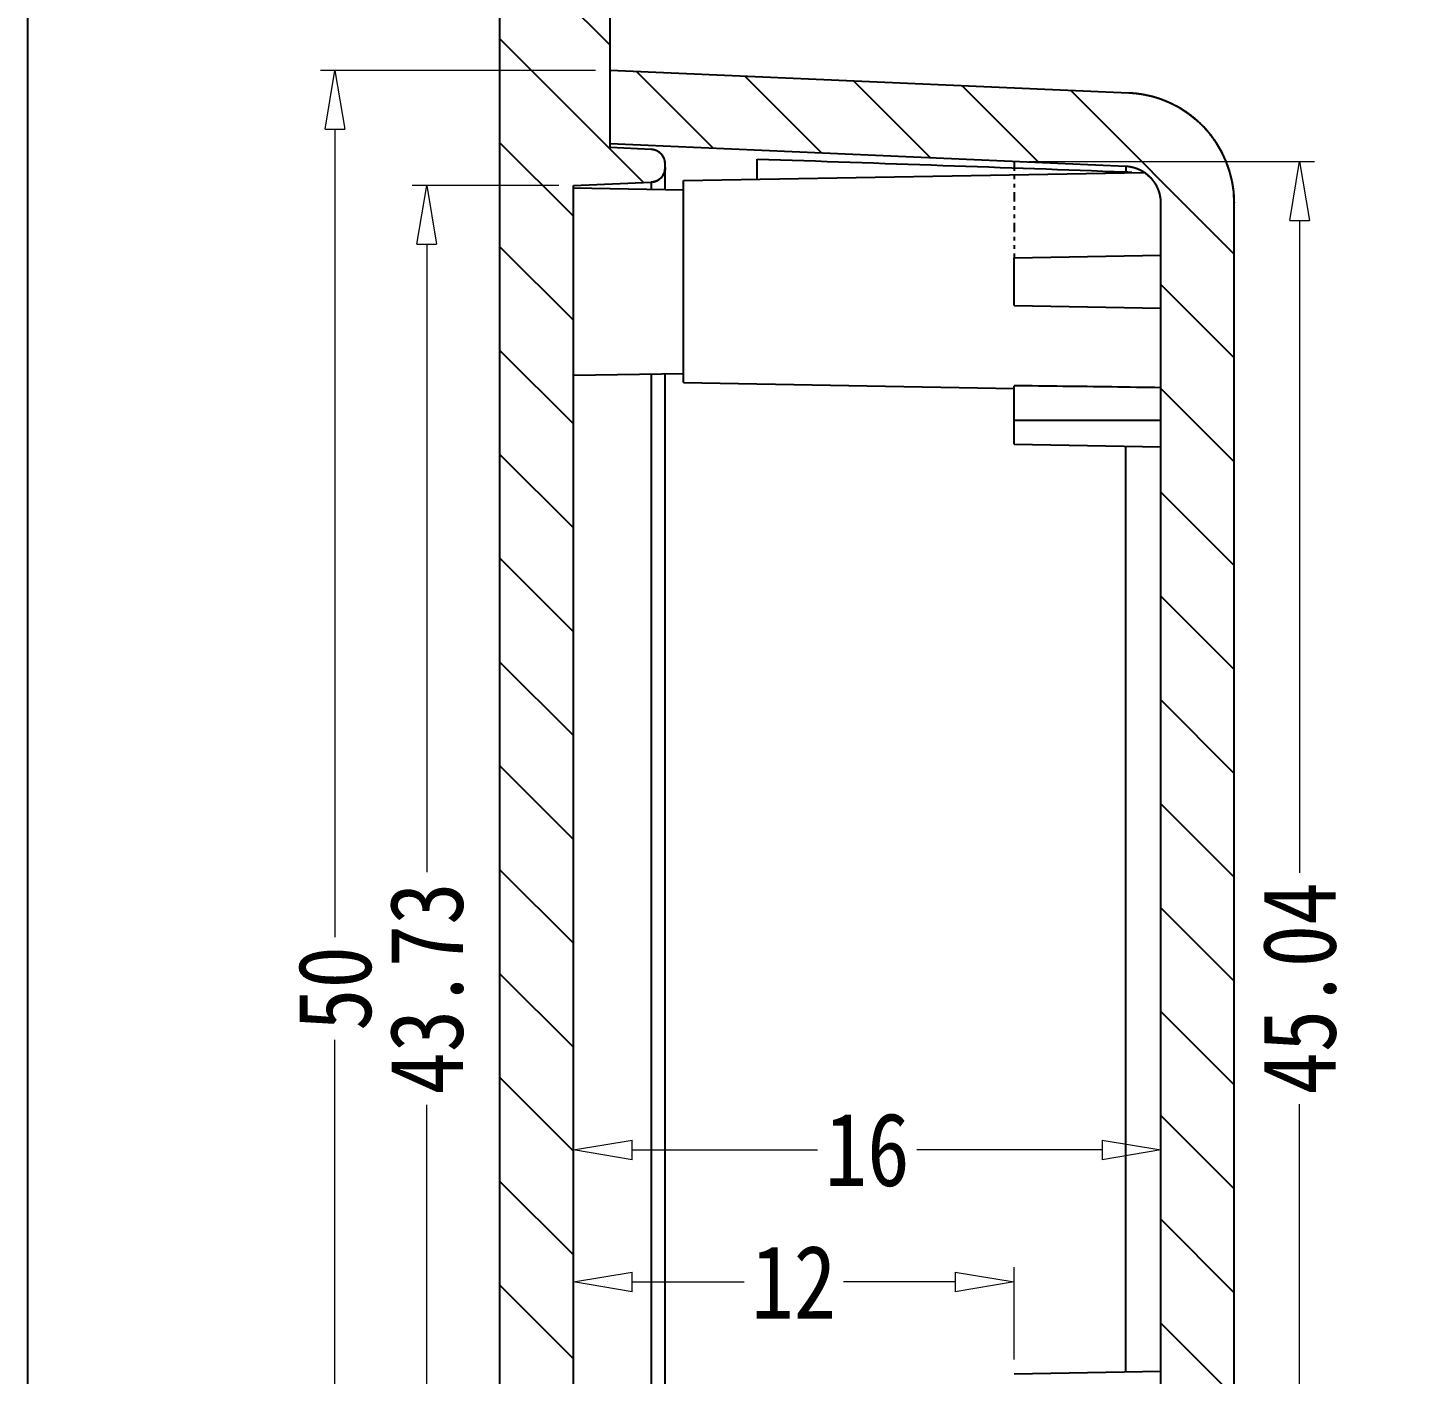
# Model space of a CAD drawing. Header units: millimetres. Extents: x 1786 to 4839, y -3109 to -1928.
# Drawn here: x 4362.63 to 4400.65, y -2852.93 to -2816.28 of the extents above; entities that cross this region are included whole.
import ezdxf

# ---------------------------------------------------------------- set-up
doc = ezdxf.new("R2010")
doc.units = ezdxf.units.MM
doc.linetypes.add('DIVIDE', pattern=[31.75, 12.7, -6.35, 0, -6.35, 0, -6.35])
doc.layers.add('dim', color=3, linetype='Continuous', lineweight=9)
doc.styles.add('FFS', font='simfang.ttf', dxfattribs={"width": 0.85})
doc.dimstyles.new('YanXiu', dxfattribs={"dimtxt": 2.5, "dimasz": 2.2, "dimexe": 1, "dimexo": 0.6, "dimgap": 0.66, "dimtad": 0, "dimzin": 9, "dimdsep": 46, "dimtxsty": 'FFS', "dimblk": 'CLOSEDBLANK', "dimcen": 0, "dimclrd": 256, "dimclre": 131, "dimclrt": 42, "dimazin": 0, "dimtfac": 1, "dimtofl": 0, "dimtmove": 0, "dimatfit": 3, "dimldrblk": 'CLOSEDBLANK', "dimfxl": 0, "dimlwd": 5, "dimlwe": 5, "dimarcsym": 0})
pattern_1 = [(135, (518.1121, -554.4406), (-1.4142136, -1.4142136), [])]

# ---------------------------------------------------------------- blocks, each defined once
blk = doc.blocks.new('_ClosedBlank')
at = {"color": 0, "linetype": 'ByBlock', "lineweight": -2}
for p, q in [((-1, 0.167), (0, 0)), ((-1, 0.167), (-1, -0.167)), ((0, 0), (-1, -0.167))]:
    blk.add_line(p, q, dxfattribs=at)
blk = doc.blocks.new('*D54')
at = {"layer": 'Defpoints', "color": 0}
for p in [(4373.189, -2820.57), (4369.195, -2864.3), (4373.189, -2864.3)]:
    blk.add_point(p, dxfattribs=at)
at = {"layer": 'dim', "color": 131, "lineweight": 5}
for p, q in [((4372.789, -2820.57), (4368.796, -2820.57)), ((4372.789, -2864.3), (4368.796, -2864.3))]:
    blk.add_line(p, q, dxfattribs=at)
at = {"layer": 'dim', "lineweight": 5}
for p, q in [((4369.195, -2822.17), (4369.195, -2839.265)), ((4369.195, -2862.7), (4369.195, -2845.605))]:
    blk.add_line(p, q, dxfattribs=at)
at = {"layer": 'dim', "lineweight": 5, "xscale": 1.6, "yscale": 1.6, "zscale": 1.6}
for p, rotation in [((4369.195, -2820.57), 90), ((4369.195, -2864.3), 270)]:
    blk.add_blockref('_ClosedBlank', p, dxfattribs=dict(at, rotation=rotation))
at = {"layer": 'dim', "color": 42, "insert": (4369.195, -2842.435), "char_height": 2, "attachment_point": 5, "rotation": 90, "style": 'FFS'}
blk.add_mtext('43.73', dxfattribs=at)
blk = doc.blocks.new('*D55')
at = {"layer": 'Defpoints', "color": 0}
for p in [(4374.189, -2817.435), (4366.695, -2867.435), (4374.189, -2867.435)]:
    blk.add_point(p, dxfattribs=at)
at = {"layer": 'dim', "color": 131, "lineweight": 5}
for p, q in [((4373.789, -2817.435), (4366.296, -2817.435)), ((4373.789, -2867.435), (4366.296, -2867.435))]:
    blk.add_line(p, q, dxfattribs=at)
at = {"layer": 'dim', "lineweight": 5}
for p, q in [((4366.695, -2819.035), (4366.695, -2841.033)), ((4366.695, -2865.835), (4366.695, -2843.836))]:
    blk.add_line(p, q, dxfattribs=at)
at = {"layer": 'dim', "lineweight": 5, "xscale": 1.6, "yscale": 1.6, "zscale": 1.6}
for p, rotation in [((4366.695, -2817.435), 90), ((4366.695, -2867.435), 270)]:
    blk.add_blockref('_ClosedBlank', p, dxfattribs=dict(at, rotation=rotation))
at = {"layer": 'dim', "color": 42, "insert": (4366.695, -2842.435), "char_height": 2, "attachment_point": 5, "rotation": 90, "style": 'FFS'}
blk.add_mtext('50', dxfattribs=at)
blk = doc.blocks.new('*D56')
at = {"layer": 'Defpoints', "color": 0}
for p in [(4373.189, -2850.426), (4373.189, -2851.698, 0), (4385.189, -2852.935, 0)]:
    blk.add_point(p, dxfattribs=at)
at = {"layer": 'dim', "color": 131, "lineweight": 5}
for p, q in [((4373.189, -2851.299), (4373.189, -2850.026)), ((4385.189, -2852.535), (4385.189, -2850.026))]:
    blk.add_line(p, q, dxfattribs=at)
at = {"layer": 'dim', "lineweight": 5}
for p, q in [((4374.789, -2850.426), (4377.838, -2850.426)), ((4383.589, -2850.426), (4380.54, -2850.426))]:
    blk.add_line(p, q, dxfattribs=at)
at = {"layer": 'dim', "lineweight": 5, "xscale": 1.6, "yscale": 1.6, "zscale": 1.6, "rotation": 180}
blk.add_blockref('_ClosedBlank', (4373.189, -2850.426), dxfattribs=at)
at = {"layer": 'dim', "lineweight": 5, "xscale": 1.6, "yscale": 1.6, "zscale": 1.6}
blk.add_blockref('_ClosedBlank', (4385.189, -2850.426), dxfattribs=at)
at = {"layer": 'dim', "color": 42, "insert": (4379.189, -2850.426), "char_height": 2, "attachment_point": 5, "style": 'FFS'}
blk.add_mtext('12', dxfattribs=at)
blk = doc.blocks.new('*D57')
at = {"layer": 'Defpoints', "color": 0}
for p in [(4373.189, -2846.831), (4373.189, -2848.87, 0), (4389.189, -2850.728, 0)]:
    blk.add_point(p, dxfattribs=at)
at = {"layer": 'dim', "color": 131, "lineweight": 5}
for p, q in [((4373.189, -2848.47), (4373.189, -2846.432)), ((4389.189, -2850.328), (4389.189, -2846.432))]:
    blk.add_line(p, q, dxfattribs=at)
at = {"layer": 'dim', "lineweight": 5}
for p, q in [((4374.789, -2846.831), (4379.838, -2846.831)), ((4387.589, -2846.831), (4382.54, -2846.831))]:
    blk.add_line(p, q, dxfattribs=at)
at = {"layer": 'dim', "lineweight": 5, "xscale": 1.6, "yscale": 1.6, "zscale": 1.6, "rotation": 180}
blk.add_blockref('_ClosedBlank', (4373.189, -2846.831), dxfattribs=at)
at = {"layer": 'dim', "lineweight": 5, "xscale": 1.6, "yscale": 1.6, "zscale": 1.6}
blk.add_blockref('_ClosedBlank', (4389.189, -2846.831), dxfattribs=at)
at = {"layer": 'dim', "color": 42, "insert": (4381.189, -2846.831), "char_height": 2, "attachment_point": 5, "style": 'FFS'}
blk.add_mtext('16', dxfattribs=at)
blk = doc.blocks.new('*D59')
at = {"layer": 'Defpoints', "color": 0}
for p in [(4385.189, -2819.917), (4392.968, -2819.917), (4385.189, -2864.953)]:
    blk.add_point(p, dxfattribs=at)
at = {"layer": 'dim', "color": 131, "lineweight": 5}
for p, q in [((4385.589, -2819.917), (4393.368, -2819.917)), ((4385.589, -2864.953), (4393.368, -2864.953))]:
    blk.add_line(p, q, dxfattribs=at)
at = {"layer": 'dim', "lineweight": 5}
for p, q in [((4392.968, -2821.517), (4392.968, -2839.288)), ((4392.968, -2863.353), (4392.968, -2845.582))]:
    blk.add_line(p, q, dxfattribs=at)
at = {"layer": 'dim', "lineweight": 5, "xscale": 1.6, "yscale": 1.6, "zscale": 1.6}
for p, rotation in [((4392.968, -2819.917), 90), ((4392.968, -2864.953), 270)]:
    blk.add_blockref('_ClosedBlank', p, dxfattribs=dict(at, rotation=rotation))
at = {"layer": 'dim', "color": 42, "insert": (4392.968, -2842.435), "char_height": 2, "attachment_point": 5, "rotation": 90, "style": 'FFS'}
blk.add_mtext('45.04', dxfattribs=at)
blk = doc.blocks.new('*u88')
at = {"linetype": 'Continuous'}
h = blk.add_hatch(dxfattribs=at)
h.set_pattern_fill('DEFAULT__1', color=40, scale=2, angle=135, style=0, pattern_type=0)
h.set_pattern_definition(pattern_1)
edge = h.paths.add_edge_path()
edge.add_line((-75.284, -51.345), (-75.284, -49.945))
edge.add_spline(control_points=[(-75.284, -51.345), (-75.284, -51.607), (-75.468, -51.793), (-75.73, -51.795)], knot_values=[0, 0, 0, 0, 1, 1, 1, 1], weights=[1, 0.80679, 0.80679, 1], degree=3, periodic=0)
edge.add_line((-75.73, -51.795), (-77.78, -51.813))
edge.add_spline(control_points=[(-78.284, -51.313), (-78.284, -51.608), (-78.075, -51.816), (-77.78, -51.813)], knot_values=[0, 0, 0, 0, 1, 1, 1, 1], weights=[1, 0.802676, 0.802676, 1], degree=3, periodic=0)
edge.add_line((-78.284, -51.313), (-78.284, -49.313))
edge.add_line((-75.758, -49.446), (-78.284, -49.313))
edge.add_spline(control_points=[(-75.284, -49.945), (-75.284, -49.664), (-75.477, -49.46), (-75.758, -49.446)], knot_values=[0, 0, 0, 0, 1, 1, 1, 1], weights=[1, 0.816916, 0.816916, 1], degree=3, periodic=0)
edge = h.paths.add_edge_path()
edge.add_line((-75.284, -45.181), (-75.284, -41.561))
edge.add_spline(control_points=[(-75.284, -45.181), (-75.284, -45.462), (-75.477, -45.666), (-75.758, -45.681)], knot_values=[0, 0, 0, 0, 1, 1, 1, 1], weights=[1, 0.816916, 0.816916, 1], degree=3, periodic=0)
edge.add_line((-75.758, -45.681), (-78.284, -45.813))
edge.add_line((-78.284, -45.813), (-78.284, 8.487))
edge.add_line((-75.758, 8.354), (-78.284, 8.487))
edge.add_spline(control_points=[(-75.284, 7.855), (-75.284, 8.136), (-75.477, 8.34), (-75.758, 8.354)], knot_values=[0, 0, 0, 0, 1, 1, 1, 1], weights=[1, 0.816916, 0.816916, 1], degree=3, periodic=0)
edge.add_line((-75.284, 4.235), (-75.284, 7.855))
edge.add_line((-74.167, 4.186), (-75.284, 4.235))
edge.add_spline(control_points=[(-73.784, 3.786), (-73.784, 4.013), (-73.94, 4.176), (-74.167, 4.186)], knot_values=[0, 0, 0, 0, 1, 1, 1, 1], weights=[1, 0.814909, 0.814909, 1], degree=3, periodic=0)
edge.add_line((-73.784, 3.694), (-73.784, 3.786))
edge.add_spline(control_points=[(-73.784, 3.694), (-73.784, 3.468), (-73.94, 3.304), (-74.167, 3.294)], knot_values=[0, 0, 0, 0, 1, 1, 1, 1], weights=[1, 0.814909, 0.814909, 1], degree=3, periodic=0)
edge.add_line((-76.284, 3.202), (-74.167, 3.294))
edge.add_line((-76.284, -40.528), (-76.284, 3.202))
edge.add_line((-76.284, -40.528), (-74.167, -40.621))
edge.add_spline(control_points=[(-73.784, -41.02), (-73.784, -40.794), (-73.94, -40.631), (-74.167, -40.621)], knot_values=[0, 0, 0, 0, 1, 1, 1, 1], weights=[1, 0.814909, 0.814909, 1], degree=3, periodic=0)
edge.add_line((-73.784, -41.113), (-73.784, -41.02))
edge.add_spline(control_points=[(-73.784, -41.113), (-73.784, -41.339), (-73.94, -41.502), (-74.167, -41.512)], knot_values=[0, 0, 0, 0, 1, 1, 1, 1], weights=[1, 0.814909, 0.814909, 1], degree=3, periodic=0)
edge.add_line((-74.167, -41.512), (-75.284, -41.561))
edge = h.paths.add_edge_path()
edge.add_line((-75.284, 12.619), (-75.284, 14.019))
edge.add_spline(control_points=[(-75.284, 12.619), (-75.284, 12.338), (-75.477, 12.134), (-75.758, 12.119)], knot_values=[0, 0, 0, 0, 1, 1, 1, 1], weights=[1, 0.816916, 0.816916, 1], degree=3, periodic=0)
edge.add_line((-75.758, 12.119), (-78.284, 11.987))
edge.add_line((-78.284, 11.987), (-78.284, 13.987))
edge.add_spline(control_points=[(-78.284, 13.987), (-78.284, 14.282), (-78.075, 14.489), (-77.78, 14.487)], knot_values=[0, 0, 0, 0, 1, 1, 1, 1], weights=[1, 0.802676, 0.802676, 1], degree=3, periodic=0)
edge.add_line((-75.73, 14.469), (-77.78, 14.487))
edge.add_spline(control_points=[(-75.284, 14.019), (-75.284, 14.281), (-75.468, 14.467), (-75.73, 14.469)], knot_values=[0, 0, 0, 0, 1, 1, 1, 1], weights=[1, 0.80679, 0.80679, 1], degree=3, periodic=0)
h = blk.add_hatch(dxfattribs=at)
h.set_pattern_fill('DEFAULT__2', color=40, scale=2, angle=135, style=0, pattern_type=0)
h.set_pattern_definition(pattern_1)
edge = h.paths.add_edge_path()
edge.add_line((-75.284, -43.663), (-75.284, -41.661))
edge.add_line((-61.24, -41.048), (-75.284, -41.661))
edge.add_spline(control_points=[(-60.284, -40.049), (-60.284, -40.615), (-60.675, -41.023), (-61.24, -41.048)], knot_values=[0, 0, 0, 0, 1, 1, 1, 1], weights=[1, 0.814909, 0.814909, 1], degree=3, periodic=0)
edge.add_line((-60.284, -40.049), (-60.284, 2.723))
edge.add_spline(control_points=[(-60.284, 2.723), (-60.284, 3.288), (-60.675, 3.697), (-61.24, 3.722)], knot_values=[0, 0, 0, 0, 1, 1, 1, 1], weights=[1, 0.814909, 0.814909, 1], degree=3, periodic=0)
edge.add_line((-61.24, 3.722), (-75.284, 4.335))
edge.add_line((-75.284, 4.335), (-75.284, 6.337))
edge.add_line((-61.153, 5.72), (-75.284, 6.337))
edge.add_spline(control_points=[(-58.284, 2.723), (-58.284, 4.42), (-59.458, 5.646), (-61.153, 5.72)], knot_values=[0, 0, 0, 0, 1, 1, 1, 1], weights=[1, 0.814909, 0.814909, 1], degree=3, periodic=0)
edge.add_line((-58.284, -40.049), (-58.284, 2.723))
edge.add_spline(control_points=[(-58.284, -40.049), (-58.284, -41.746), (-59.458, -42.972), (-61.153, -43.046)], knot_values=[0, 0, 0, 0, 1, 1, 1, 1], weights=[1, 0.814909, 0.814909, 1], degree=3, periodic=0)
edge.add_line((-61.153, -43.046), (-75.284, -43.663))
at = {"color": 7, "linetype": 'Continuous'}
for p, q in [((-78.284, -51.313, 0), (-78.284, 13.987, 0)), ((-75.284, 4.235, 0), (-75.284, 14.019, 0)), ((-78.284, -45.813, 0), (-78.284, 8.487, 0)), ((-75.284, 4.235, 0), (-75.284, 7.855, 0)), ((-61.153, 5.72, 0), (-75.284, 6.337, 0)), ((-61.153, 5.72, 0), (-75.284, 6.337, 0)), ((-75.284, 4.335, 0), (-75.284, 6.337, 0)), ((-61.24, 3.722, 0), (-75.284, 4.335, 0)), ((-61.24, 3.722, 0), (-75.284, 4.335, 0)), ((-74.167, 4.186, 0), (-75.284, 4.235, 0)), ((-74.167, 4.186, 0), (-75.284, 4.235, 0)), ((-71.284, 3.372, 0), (-71.284, 3.917, 0)), ((-73.784, 3.096, 0), (-73.784, 3.786, 0)), ((-73.784, 3.694, 0), (-73.784, 3.786, 0)), ((-73.284, 3.337, 0), (-60.747, 3.556, 0)), ((-61.226, 3.568, 0), (-61.246, 3.568, 0)), ((-76.284, 3.202, 0), (-74.167, 3.294, 0)), ((-76.284, 3.202, 0), (-74.167, 3.294, 0)), ((-76.284, -40.528, 0), (-76.284, 3.202, 0)), ((-76.284, -40.528, 0), (-76.284, 3.202, 0)), ((-76.284, 3.139, 0), (-73.284, 3.087, 0)), ((-74.167, 3.294, 0), (-74.167, 3.102, 0)), ((-73.284, -2.163, 0), (-73.284, 3.337, 0)), ((-60.284, -40.049, 0), (-60.284, 2.723, 0)), ((-60.284, -40.049, 0), (-60.284, 2.723, 0)), ((-58.284, -40.049, 0), (-58.284, 2.723, 0)), ((-58.284, -40.049, 0), (-58.284, 2.723, 0)), ((-64.284, 1.237, 0), (-60.284, 1.307, 0)), ((-64.284, -0.063, 0), (-64.284, 1.237, 0)), ((-64.284, -0.063, 0), (-60.284, -0.133, 0)), ((-76.284, -1.965, 0), (-73.284, -1.913, 0)), ((-74.167, -1.929, 0), (-74.167, -40.621, 0)), ((-73.784, -41.113, 0), (-73.784, -1.922, 0)), ((-73.284, -2.163, 0), (-64.284, -2.32, 0)), ((-64.284, -3.843, 0), (-64.284, -2.247, 0)), ((-60.284, -3.193, 0), (-64.284, -3.193, 0)), ((-64.284, -3.843, 0), (-60.284, -3.913, 0)), ((-61.24, -29.11, 0), (-61.24, -3.896, 0)), ((-60.284, -29.093, 0), (-64.284, -29.163, 0))]:
    blk.add_line(p, q, dxfattribs=at)
at = {"color": 2, "linetype": 'DIVIDE', "ltscale": 0.02}
blk.add_line((-64.284, 3.855, 0), (-64.284, 1.237, 0), dxfattribs=at)
at = {"color": 7, "linetype": 'Continuous'}
for centre, radius, start, end in [((-61.284, 2.723, 0), 3, 0, 87.5), ((-74.184, 3.786, 0), 0.4, 0, 87.5), ((-74.184, 3.694, 0), 0.4, 272.5, 0), ((-61.284, 2.723, 0), 1, 0, 87.5), ((-61.272, 2.255, 0), 1.313, 81.5377, 87.9834)]:
    blk.add_arc(centre, radius, start, end, dxfattribs=at)
blk.add_ellipse((-88.929, 3.429, 0), major_axis=(-85.935, 2.692), ratio=0.012354, start_param=-1.8984, end_param=-1.77721, dxfattribs=at)
for points, start_tangent, end_tangent in [([(-58.284, 2.723, 0), (-58.284, 2.755, 0), (-58.285, 2.788, 0), (-58.286, 2.821, 0), (-58.287, 2.854, 0), (-58.288, 2.887, 0), (-58.29, 2.92, 0), (-58.293, 2.953, 0), (-58.296, 2.986, 0), (-58.299, 3.02, 0), (-58.302, 3.053, 0), (-58.306, 3.087, 0), (-58.31, 3.12, 0), (-58.315, 3.154, 0), (-58.32, 3.188, 0), (-58.326, 3.222, 0), (-58.332, 3.256, 0), (-58.338, 3.29, 0), (-58.345, 3.324, 0), (-58.352, 3.358, 0), (-58.36, 3.392, 0), (-58.368, 3.426, 0), (-58.376, 3.46, 0), (-58.385, 3.494, 0), (-58.394, 3.528, 0), (-58.404, 3.562, 0), (-58.414, 3.597, 0), (-58.425, 3.631, 0), (-58.436, 3.665, 0), (-58.447, 3.699, 0), (-58.459, 3.733, 0), (-58.471, 3.766, 0), (-58.484, 3.8, 0), (-58.497, 3.834, 0), (-58.511, 3.868, 0), (-58.525, 3.901, 0), (-58.54, 3.935, 0), (-58.555, 3.968, 0), (-58.57, 4.001, 0), (-58.586, 4.034, 0), (-58.602, 4.067, 0), (-58.619, 4.1, 0), (-58.636, 4.133, 0), (-58.654, 4.165, 0), (-58.672, 4.198, 0), (-58.69, 4.23, 0), (-58.709, 4.262, 0), (-58.728, 4.294, 0), (-58.748, 4.325, 0), (-58.768, 4.357, 0), (-58.788, 4.388, 0), (-58.809, 4.419, 0), (-58.831, 4.449, 0), (-58.852, 4.48, 0), (-58.875, 4.51, 0), (-58.897, 4.54, 0), (-58.92, 4.57, 0), (-58.943, 4.599, 0), (-58.967, 4.629, 0), (-58.991, 4.657, 0), (-59.016, 4.686, 0), (-59.04, 4.714, 0), (-59.066, 4.742, 0), (-59.091, 4.77, 0), (-59.117, 4.797, 0), (-59.143, 4.824, 0), (-59.17, 4.851, 0), (-59.196, 4.877, 0), (-59.224, 4.903, 0), (-59.251, 4.929, 0), (-59.279, 4.954, 0), (-59.307, 4.979, 0), (-59.335, 5.004, 0), (-59.364, 5.028, 0), (-59.393, 5.052, 0), (-59.422, 5.075, 0), (-59.452, 5.098, 0), (-59.482, 5.121, 0), (-59.512, 5.143, 0), (-59.542, 5.165, 0), (-59.572, 5.187, 0), (-59.603, 5.208, 0), (-59.634, 5.228, 0), (-59.665, 5.249, 0), (-59.697, 5.268, 0), (-59.728, 5.288, 0), (-59.76, 5.307, 0), (-59.792, 5.325, 0), (-59.824, 5.343, 0), (-59.856, 5.361, 0), (-59.888, 5.378, 0), (-59.921, 5.395, 0), (-59.954, 5.412, 0), (-59.986, 5.428, 0), (-60.019, 5.443, 0), (-60.052, 5.458, 0), (-60.085, 5.473, 0), (-60.119, 5.487, 0), (-60.152, 5.501, 0), (-60.185, 5.514, 0), (-60.219, 5.527, 0), (-60.252, 5.54, 0), (-60.286, 5.552, 0), (-60.319, 5.563, 0), (-60.353, 5.575, 0), (-60.387, 5.585, 0), (-60.42, 5.596, 0), (-60.454, 5.606, 0), (-60.488, 5.615, 0), (-60.522, 5.624, 0), (-60.555, 5.633, 0), (-60.589, 5.641, 0), (-60.623, 5.649, 0), (-60.656, 5.656, 0), (-60.69, 5.663, 0), (-60.724, 5.67, 0), (-60.757, 5.676, 0), (-60.791, 5.682, 0), (-60.824, 5.687, 0), (-60.857, 5.692, 0), (-60.89, 5.697, 0), (-60.924, 5.701, 0), (-60.957, 5.705, 0), (-60.99, 5.708, 0), (-61.023, 5.711, 0), (-61.055, 5.714, 0), (-61.088, 5.716, 0), (-61.121, 5.718, 0), (-61.153, 5.72, 0)], (0, 1), (-0.999048, 0.043619)), ([(-73.784, 3.786, 0), (-73.784, 3.791, 0), (-73.784, 3.795, 0), (-73.784, 3.8, 0), (-73.784, 3.804, 0), (-73.785, 3.808, 0), (-73.785, 3.813, 0), (-73.785, 3.817, 0), (-73.786, 3.822, 0), (-73.786, 3.826, 0), (-73.786, 3.831, 0), (-73.787, 3.835, 0), (-73.788, 3.839, 0), (-73.788, 3.844, 0), (-73.789, 3.849, 0), (-73.79, 3.853, 0), (-73.79, 3.858, 0), (-73.791, 3.862, 0), (-73.792, 3.867, 0), (-73.793, 3.871, 0), (-73.794, 3.876, 0), (-73.795, 3.88, 0), (-73.796, 3.885, 0), (-73.797, 3.889, 0), (-73.799, 3.894, 0), (-73.8, 3.898, 0), (-73.801, 3.903, 0), (-73.803, 3.908, 0), (-73.804, 3.912, 0), (-73.806, 3.917, 0), (-73.807, 3.921, 0), (-73.809, 3.926, 0), (-73.811, 3.93, 0), (-73.812, 3.935, 0), (-73.814, 3.939, 0), (-73.816, 3.944, 0), (-73.818, 3.948, 0), (-73.82, 3.953, 0), (-73.822, 3.957, 0), (-73.824, 3.961, 0), (-73.826, 3.966, 0), (-73.829, 3.97, 0), (-73.831, 3.974, 0), (-73.833, 3.979, 0), (-73.836, 3.983, 0), (-73.838, 3.987, 0), (-73.841, 3.992, 0), (-73.843, 3.996, 0), (-73.846, 4, 0), (-73.849, 4.004, 0), (-73.851, 4.008, 0), (-73.854, 4.013, 0), (-73.857, 4.017, 0), (-73.86, 4.021, 0), (-73.863, 4.025, 0), (-73.866, 4.029, 0), (-73.869, 4.033, 0), (-73.872, 4.037, 0), (-73.875, 4.041, 0), (-73.878, 4.044, 0), (-73.882, 4.048, 0), (-73.885, 4.052, 0), (-73.888, 4.056, 0), (-73.892, 4.059, 0), (-73.895, 4.063, 0), (-73.899, 4.067, 0), (-73.902, 4.07, 0), (-73.906, 4.074, 0), (-73.909, 4.077, 0), (-73.913, 4.081, 0), (-73.917, 4.084, 0), (-73.92, 4.087, 0), (-73.924, 4.091, 0), (-73.928, 4.094, 0), (-73.932, 4.097, 0), (-73.936, 4.1, 0), (-73.94, 4.103, 0), (-73.944, 4.106, 0), (-73.948, 4.109, 0), (-73.952, 4.112, 0), (-73.956, 4.115, 0), (-73.96, 4.118, 0), (-73.964, 4.121, 0), (-73.968, 4.123, 0), (-73.972, 4.126, 0), (-73.977, 4.128, 0), (-73.981, 4.131, 0), (-73.985, 4.133, 0), (-73.989, 4.136, 0), (-73.994, 4.138, 0), (-73.998, 4.141, 0), (-74.002, 4.143, 0), (-74.007, 4.145, 0), (-74.011, 4.147, 0), (-74.015, 4.149, 0), (-74.02, 4.151, 0), (-74.024, 4.153, 0), (-74.029, 4.155, 0), (-74.033, 4.157, 0), (-74.037, 4.159, 0), (-74.042, 4.16, 0), (-74.046, 4.162, 0), (-74.051, 4.164, 0), (-74.055, 4.165, 0), (-74.06, 4.167, 0), (-74.064, 4.168, 0), (-74.069, 4.17, 0), (-74.073, 4.171, 0), (-74.078, 4.172, 0), (-74.082, 4.173, 0), (-74.087, 4.175, 0), (-74.091, 4.176, 0), (-74.096, 4.177, 0), (-74.1, 4.178, 0), (-74.105, 4.179, 0), (-74.109, 4.179, 0), (-74.114, 4.18, 0), (-74.118, 4.181, 0), (-74.123, 4.182, 0), (-74.127, 4.182, 0), (-74.132, 4.183, 0), (-74.136, 4.184, 0), (-74.14, 4.184, 0), (-74.145, 4.185, 0), (-74.149, 4.185, 0), (-74.154, 4.185, 0), (-74.158, 4.186, 0), (-74.162, 4.186, 0), (-74.167, 4.186, 0)], (0, 1), (-0.999048, 0.043619)), ([(-73.784, 3.694, 0), (-73.784, 3.69, 0), (-73.784, 3.685, 0), (-73.784, 3.681, 0), (-73.784, 3.677, 0), (-73.785, 3.672, 0), (-73.785, 3.668, 0), (-73.785, 3.663, 0), (-73.786, 3.659, 0), (-73.786, 3.654, 0), (-73.786, 3.65, 0), (-73.787, 3.646, 0), (-73.788, 3.641, 0), (-73.788, 3.637, 0), (-73.789, 3.632, 0), (-73.79, 3.628, 0), (-73.79, 3.623, 0), (-73.791, 3.618, 0), (-73.792, 3.614, 0), (-73.793, 3.609, 0), (-73.794, 3.605, 0), (-73.795, 3.6, 0), (-73.796, 3.596, 0), (-73.797, 3.591, 0), (-73.799, 3.587, 0), (-73.8, 3.582, 0), (-73.801, 3.578, 0), (-73.803, 3.573, 0), (-73.804, 3.568, 0), (-73.806, 3.564, 0), (-73.807, 3.559, 0), (-73.809, 3.555, 0), (-73.811, 3.55, 0), (-73.812, 3.546, 0), (-73.814, 3.541, 0), (-73.816, 3.537, 0), (-73.818, 3.532, 0), (-73.82, 3.528, 0), (-73.822, 3.524, 0), (-73.824, 3.519, 0), (-73.826, 3.515, 0), (-73.829, 3.51, 0), (-73.831, 3.506, 0), (-73.833, 3.502, 0), (-73.836, 3.497, 0), (-73.838, 3.493, 0), (-73.841, 3.489, 0), (-73.843, 3.485, 0), (-73.846, 3.48, 0), (-73.849, 3.476, 0), (-73.851, 3.472, 0), (-73.854, 3.468, 0), (-73.857, 3.464, 0), (-73.86, 3.46, 0), (-73.863, 3.456, 0), (-73.866, 3.452, 0), (-73.869, 3.448, 0), (-73.872, 3.444, 0), (-73.875, 3.44, 0), (-73.878, 3.436, 0), (-73.882, 3.432, 0), (-73.885, 3.429, 0), (-73.888, 3.425, 0), (-73.892, 3.421, 0), (-73.895, 3.417, 0), (-73.899, 3.414, 0), (-73.902, 3.41, 0), (-73.906, 3.407, 0), (-73.909, 3.403, 0), (-73.913, 3.4, 0), (-73.917, 3.397, 0), (-73.92, 3.393, 0), (-73.924, 3.39, 0), (-73.928, 3.387, 0), (-73.932, 3.384, 0), (-73.936, 3.38, 0), (-73.94, 3.377, 0), (-73.944, 3.374, 0), (-73.948, 3.371, 0), (-73.952, 3.368, 0), (-73.956, 3.366, 0), (-73.96, 3.363, 0), (-73.964, 3.36, 0), (-73.968, 3.357, 0), (-73.972, 3.355, 0), (-73.977, 3.352, 0), (-73.981, 3.35, 0), (-73.985, 3.347, 0), (-73.989, 3.345, 0), (-73.994, 3.342, 0), (-73.998, 3.34, 0), (-74.002, 3.338, 0), (-74.007, 3.336, 0), (-74.011, 3.333, 0), (-74.015, 3.331, 0), (-74.02, 3.329, 0), (-74.024, 3.327, 0), (-74.029, 3.325, 0), (-74.033, 3.324, 0), (-74.037, 3.322, 0), (-74.042, 3.32, 0), (-74.046, 3.318, 0), (-74.051, 3.317, 0), (-74.055, 3.315, 0), (-74.06, 3.314, 0), (-74.064, 3.312, 0), (-74.069, 3.311, 0), (-74.073, 3.31, 0), (-74.078, 3.308, 0), (-74.082, 3.307, 0), (-74.087, 3.306, 0), (-74.091, 3.305, 0), (-74.096, 3.304, 0), (-74.1, 3.303, 0), (-74.105, 3.302, 0), (-74.109, 3.301, 0), (-74.114, 3.3, 0), (-74.118, 3.299, 0), (-74.123, 3.299, 0), (-74.127, 3.298, 0), (-74.132, 3.298, 0), (-74.136, 3.297, 0), (-74.14, 3.296, 0), (-74.145, 3.296, 0), (-74.149, 3.296, 0), (-74.154, 3.295, 0), (-74.158, 3.295, 0), (-74.162, 3.295, 0), (-74.167, 3.294, 0)], (0, -1), (-0.999048, -0.043619)), ([(-61.226, 3.568, 0), (-61.229, 3.652, 0), (-61.234, 3.704, 0), (-61.24, 3.722, 0)], (-0.02995, 0.999551), (-0.99898, 0.045165)), ([(-60.284, 2.723, 0), (-60.284, 2.734, 0), (-60.284, 2.744, 0), (-60.285, 2.755, 0), (-60.285, 2.766, 0), (-60.285, 2.777, 0), (-60.286, 2.788, 0), (-60.287, 2.799, 0), (-60.288, 2.811, 0), (-60.289, 2.822, 0), (-60.29, 2.833, 0), (-60.291, 2.844, 0), (-60.293, 2.855, 0), (-60.294, 2.867, 0), (-60.296, 2.878, 0), (-60.298, 2.889, 0), (-60.3, 2.9, 0), (-60.302, 2.912, 0), (-60.304, 2.923, 0), (-60.307, 2.934, 0), (-60.309, 2.946, 0), (-60.312, 2.957, 0), (-60.315, 2.969, 0), (-60.318, 2.98, 0), (-60.321, 2.991, 0), (-60.324, 3.003, 0), (-60.327, 3.014, 0), (-60.331, 3.025, 0), (-60.335, 3.037, 0), (-60.338, 3.048, 0), (-60.342, 3.059, 0), (-60.346, 3.071, 0), (-60.351, 3.082, 0), (-60.355, 3.093, 0), (-60.36, 3.104, 0), (-60.364, 3.116, 0), (-60.369, 3.127, 0), (-60.374, 3.138, 0), (-60.379, 3.149, 0), (-60.385, 3.16, 0), (-60.39, 3.171, 0), (-60.396, 3.182, 0), (-60.401, 3.193, 0), (-60.407, 3.204, 0), (-60.413, 3.214, 0), (-60.419, 3.225, 0), (-60.426, 3.236, 0), (-60.432, 3.246, 0), (-60.439, 3.257, 0), (-60.445, 3.267, 0), (-60.452, 3.278, 0), (-60.459, 3.288, 0), (-60.466, 3.298, 0), (-60.473, 3.309, 0), (-60.481, 3.319, 0), (-60.488, 3.329, 0), (-60.496, 3.338, 0), (-60.504, 3.348, 0), (-60.512, 3.358, 0), (-60.52, 3.368, 0), (-60.528, 3.377, 0), (-60.536, 3.387, 0), (-60.544, 3.396, 0), (-60.553, 3.405, 0), (-60.562, 3.414, 0), (-60.57, 3.423, 0), (-60.579, 3.432, 0), (-60.588, 3.441, 0), (-60.597, 3.45, 0), (-60.606, 3.458, 0), (-60.616, 3.467, 0), (-60.625, 3.475, 0), (-60.634, 3.483, 0), (-60.644, 3.491, 0), (-60.654, 3.499, 0), (-60.663, 3.507, 0), (-60.673, 3.515, 0), (-60.683, 3.522, 0), (-60.693, 3.53, 0), (-60.703, 3.537, 0), (-60.713, 3.544, 0), (-60.724, 3.551, 0), (-60.734, 3.558, 0), (-60.744, 3.565, 0), (-60.755, 3.571, 0), (-60.765, 3.578, 0), (-60.776, 3.584, 0), (-60.787, 3.59, 0), (-60.797, 3.596, 0), (-60.808, 3.602, 0), (-60.819, 3.608, 0), (-60.83, 3.614, 0), (-60.841, 3.619, 0), (-60.851, 3.624, 0), (-60.862, 3.63, 0), (-60.873, 3.635, 0), (-60.884, 3.64, 0), (-60.896, 3.644, 0), (-60.907, 3.649, 0), (-60.918, 3.653, 0), (-60.929, 3.658, 0), (-60.94, 3.662, 0), (-60.951, 3.666, 0), (-60.962, 3.67, 0), (-60.974, 3.673, 0), (-60.985, 3.677, 0), (-60.996, 3.68, 0), (-61.007, 3.684, 0), (-61.019, 3.687, 0), (-61.03, 3.69, 0), (-61.041, 3.693, 0), (-61.052, 3.696, 0), (-61.064, 3.698, 0), (-61.075, 3.701, 0), (-61.086, 3.703, 0), (-61.097, 3.705, 0), (-61.108, 3.707, 0), (-61.119, 3.709, 0), (-61.131, 3.711, 0), (-61.142, 3.713, 0), (-61.153, 3.714, 0), (-61.164, 3.716, 0), (-61.175, 3.717, 0), (-61.186, 3.718, 0), (-61.197, 3.719, 0), (-61.208, 3.72, 0), (-61.219, 3.721, 0), (-61.23, 3.721, 0), (-61.24, 3.722, 0)], (0, 1), (-0.999048, 0.043619)), ([(-60.284, -2.302, 0), (-61.622, -2.283, 0), (-62.955, -2.265, 0), (-64.284, -2.247, 0)], (-0.999907, 0.013638), (-0.999903, 0.013903))]:
    blk.add_spline(points, degree=3, dxfattribs=dict(at, start_tangent=start_tangent, end_tangent=end_tangent))
at = {"layer": 'dim'}
for base, p1, p2, picture, middle in [((-82.777, -43.663, 0), (-75.284, 6.337, 0), (-75.284, -43.663, 0), '*D55', (-82.777, -18.663, 0)), ((-56.505, 3.855, 0), (-64.284, -41.181, 0), (-64.284, 3.855, 0), '*D59', (-56.505, -18.663, 0)), ((-80.277, -40.528, 0), (-76.284, 3.202, 0), (-76.284, -40.528, 0), '*D54', (-80.277, -18.663, 0))]:
    dim = blk.add_linear_dim(base=base, p1=p1, p2=p2, angle=90, dimstyle='YanXiu', override={"dimtxt": 2, "dimasz": 1.6, "dimexe": 0.3998, "dimexo": 0.3998, "dimgap": 0.3998, "dimzin": 8}, dxfattribs=at)
    dim.commit()
    dim.dimension.update_dxf_attribs({"geometry": picture, "text_midpoint": middle, "insert": (-4449.473, 2823.772)})
dim = blk.add_linear_dim(base=(-76.284, -23.06, 0), p1=(-60.284, -26.956, 0), p2=(-76.284, -25.098, 0), dimstyle='YanXiu', override={"dimtxt": 2, "dimasz": 1.6, "dimexe": 0.3998, "dimexo": 0.3998, "dimgap": 0.3998, "dimzin": 8}, dxfattribs=at)
dim.commit()
dim.dimension.update_dxf_attribs({"geometry": '*D57', "text_midpoint": (-68.284, -23.06, 0), "dimtype": 128, "insert": (-4449.473, 2823.772)})
dim = blk.add_linear_dim(base=(-76.284, -26.654, 0), p1=(-64.284, -29.163, 0), p2=(-76.284, -27.927, 0), dimstyle='YanXiu', override={"dimtxt": 2, "dimasz": 1.6, "dimexe": 0.3998, "dimexo": 0.3998, "dimgap": 0.3998, "dimzin": 8}, dxfattribs=at)
dim.commit()
dim.dimension.update_dxf_attribs({"geometry": '*D56', "text_midpoint": (-70.284, -26.654, 0), "insert": (-4449.473, 2823.772)})
blk = doc.blocks.new('*u90')
at = {"layer": 'Defpoints', "color": 2}
blk.add_lwpolyline([(-119.154, 166.645), (119.154, 166.645), (119.154, 0), (-119.154, 0)], close=True, dxfattribs=at)
blk.add_blockref('*u88', (-28.013, 118.99))

msp = doc.modelspace()

# ---------------------------------------------------------------- block references
msp.add_blockref('*u90', (4481.781, -2942.762, 0))

doc.saveas('drawing.dxf')
